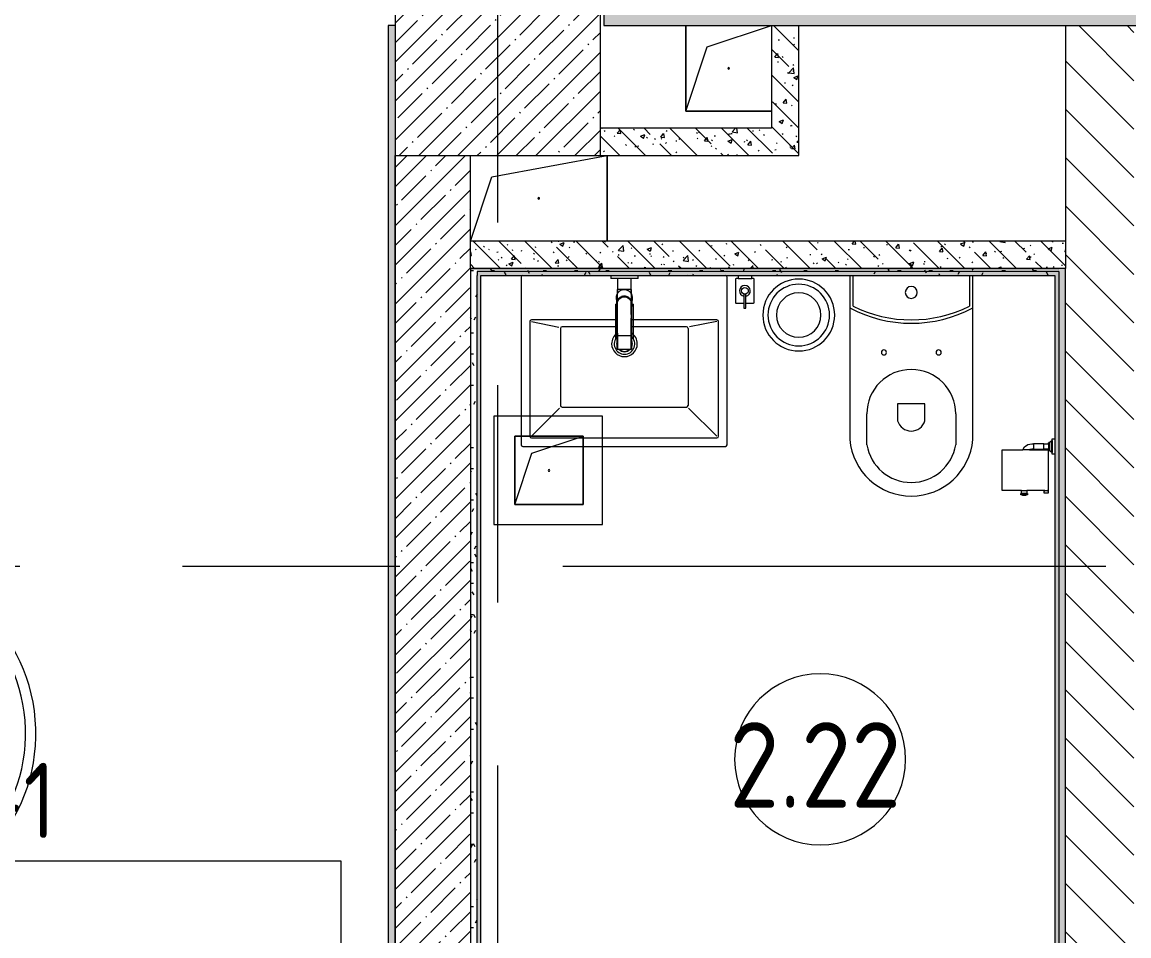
# Model space of a CAD drawing. Header units: millimetres. Extents: x -2911 to 185427, y -8553 to 29000.
# Drawn here: x 12620 to 15855, y 12320 to 14990 of the extents above; entities that cross this region are included whole.
import ezdxf

# ---------------------------------------------------------------- set-up
doc = ezdxf.new("R2010")
doc.units = ezdxf.units.MM
doc.linetypes.add('Осевая', pattern=[3175, 635, -476.25, 1587.5, -476.25])
for name, color, linetype, lineweight in [('0-1', 7, 'Continuous', 9), ('A-AREA-IDEN', 7, 'Continuous', 9), ('A-DETL-GENF', 7, 'Continuous', 9), ('A-GENM', 7, 'Continuous', 9), ('A-WALL', 7, 'Continuous', 9), ('E-ELEC-FIXT-IDEN', 7, 'Continuous', 9), ('I-WALL', 7, 'Continuous', 9), ('P-SANR-FIXT', 7, 'Continuous', 9), ('P-SANR-FIXT-1', 7, 'Continuous', 13), ('S-COLS', 7, 'Continuous', 9), ('Оси-2', 7, 'Осевая', 9)]:
    doc.layers.add(name, color=color, linetype=linetype, lineweight=lineweight)
for name, color, linetype, lineweight, true_color in [('A-WALL-1', 7, 'Continuous', 9, 0x3c3c3c), ('A-WALL-FNSH-1', 7, 'Continuous', 9, 0x3c3c3c), ('I-FURN-1', 7, 'Continuous', 9, 0xf0f0f0)]:
    doc.layers.add(name, color=color, linetype=linetype, lineweight=lineweight, true_color=true_color)
doc.styles.add('GOST Common', font='GOST_Common.ttf', dxfattribs={"width": 0.9, "height": 220})
doc.styles.add('GOST Common_1', font='GOST_Common.ttf', dxfattribs={"width": 0.9, "height": 250})
pattern_1 = [(45, (0, 0), (-57.02463, 57.02463), []), (45, (57.025, 0), (-57.02463, 57.02463), [100.806, -20.161, 3.353, -16.808])]
pattern_2 = [(135, (0, 0), (-75.43415, -75.43415), [106.68, -17.78, 3.556, -17.78]), (135, (0, 75.39), (-75.43415, -75.43415), []), (50, (0, 0), (127.5292, -11.1576), [13.335, -146.685]), (355, (0, 0), (-24.6697, 133.74), [10.668, -117.348]), (100.451, (10.63, -0.93), (102.8597, 122.5818), [11.333, -124.663]), (46.184, (0, 35.56), (189.7552, -29.4304), [20.002, -220.027]), (96.636, (15.81, 33.1), (166.1822, 173.1996), [17, -186.995]), (351.184, (0, 35.56), (166.184, 173.1976), [16.002, -176.022]), (21, (17.78, 26.67), (106.13027, -71.58603), [13.335, -146.685]), (326, (17.78, 26.67), (43.2619, 128.93175), [10.668, -117.348]), (71.451, (26.62, 20.7), (149.392, 57.34505), [11.333, -124.663]), (37.5, (0, 0), (2.16223, 59.18836), [3.353, -112.573, 3.353, -115.773, -117.792]), (37.5, (0, 0), (2.16223, 59.18836), [-235.052, 3.353, -114.44]), (7.5, (0, 0), (46.77386, 70.12615), [3.353, -64.567, 3.353, -109.906, -44.894]), (7.5, (0, 0), (46.77386, 70.12615), [-181.178, 3.353, -41.542]), (327.5, (-39.65, 0), (94.91367, -4.01009), [3.353, -41.097, 3.353, -135.331, -184.023]), (327.5, (-39.65, 0), (94.91367, -4.01009), [-183.134, 3.353, -180.67]), (317.5, (-57.43, 0), (103.69057, 17.79882), [3.353, -54.432, 3.353, -88.748, -130.683]), (317.5, (-57.43, 0), (103.69057, 17.79882), [-149.885, 3.353, -127.33])]
pattern_3 = [(0, (0, 0), (121.92, 30.48), [10.058, -81.382, 10.058, -81.382, -487.68]), (0, (0, 0), (121.92, 30.48), [-182.88, 10.058, -172.822, 10.058, -81.382, -213.36]), (0, (0, 0), (121.92, 30.48), [-457.2, 10.058, -50.902, 10.058, -142.342]), (120, (45.72, 15.24), (-87.356454, 90.345817), [10.058, -81.382, 10.058, -81.382, -487.68]), (120, (45.72, 15.24), (-87.356454, 90.345817), [-182.88, 10.058, -172.822, 10.058, -81.382, -213.36]), (120, (45.72, 15.24), (-87.356454, 90.345817), [-457.2, 10.058, -50.902, 10.058, -142.342]), (240, (60.96, 76.2), (-34.563546, -120.825817), [10.058, -81.382, 10.058, -81.382, -487.68]), (240, (60.96, 76.2), (-34.563546, -120.825817), [-182.88, 10.058, -172.822, 10.058, -81.382, -213.36]), (240, (60.96, 76.2), (-34.563546, -120.825817), [-457.2, 10.058, -50.902, 10.058, -142.342])]

# ---------------------------------------------------------------- blocks, each defined once
blk = doc.blocks.new('BSC_Колонна _Прямоугольная - 600х600-V3-План размещения напольных электротехнических лючков и розеток 2 этажа в осях 1-12')
at = {"layer": 'S-COLS'}
h = blk.add_hatch(dxfattribs=at)
h.set_pattern_fill('FP_5', color=256, style=0, pattern_type=2)
h.set_pattern_definition([(45, (-14010, -14900), (-57.02463, 57.02463), []), (45, (-13952.975, -14900), (-57.02463, 57.02463), [100.806, -20.161, 3.353, -16.808])])
h.paths.add_polyline_path([(-300, -300), (300, -300), (300, 300), (-300, 300), (-300, -63.5)])
for p, q in [((-300, 300), (-300, -300)), ((300, 300), (-299.7, 300)), ((300, -300), (300, 300)), ((-300, -300), (300, -300))]:
    blk.add_line(p, q, dxfattribs=at)
blk = doc.blocks.new('GM_Отверстие прямоугольное _в плите_ - Отверстие-21611859-План размещения напольных электротехнических лючков и розеток 2 этажа в осях 1-12')
at = {"layer": 'A-GENM'}
for p, q in [((-100, -100), (-100, 100)), ((-100, 100), (100, 100)), ((100, 100), (-100, 100)), ((-100, 100), (-100, -100)), ((-50, 50), (100, 100)), ((100, 100), (100, -100)), ((100, -100), (100, 100)), ((-100, -100), (-50, 50)), ((100, -100), (-100, -100)), ((-100, -100), (100, -100))]:
    blk.add_line(p, q, dxfattribs=at)
for start, end in [(360, 180), (180, 360)]:
    blk.add_arc((0, 0), 2.5, start, end, dxfattribs=at)
blk = doc.blocks.new('GM_Отверстие прямоугольное _в плите_ - Отверстие-V60-План размещения напольных электротехнических лючков и розеток 2 этажа в осях 1-12')
at = {"layer": 'A-GENM'}
for p, q in [((-137.5, 62.5), (200, 125)), ((200, 125), (200, -125)), ((200, -125), (200, 125)), ((-200, -125), (-137.5, 62.5))]:
    blk.add_line(p, q, dxfattribs=at)
for start, end in [(360, 180), (180, 360)]:
    blk.add_arc((0, 0), 2.5, start, end, dxfattribs=at)
blk = doc.blocks.new('GM_Отверстие прямоугольное _в плите_ - Отверстие-21605184-План размещения напольных электротехнических лючков и розеток 2 этажа в осях 1-12')
at = {"layer": 'A-GENM'}
for p, q in [((-125, -125), (-125, 125)), ((-125, 125), (-125, -125)), ((-62.5, 62.5), (125, 125)), ((-125, -125), (-62.5, 62.5)), ((125, -125), (-125, -125)), ((-125, -125), (125, -125))]:
    blk.add_line(p, q, dxfattribs=at)
for start, end in [(360, 180), (180, 360)]:
    blk.add_arc((0, 0), 2.5, start, end, dxfattribs=at)
blk = doc.blocks.new('Plumbing_Drainage_hansgrohe_56248XXX-RainDrain-Point-Complete-set-po - 800 Stainless Steel Optic-30807005-План размещения напольных электротехнических лючков и розеток 2 этажа в осях 1-12')
at = {"layer": 'A-DETL-GENF'}
for p, q in [((158.5, 158.5), (-158.5, 158.5)), ((-158.5, 158.5), (-158.5, -158.5)), ((158.5, -158.5), (158.5, 158.5)), ((-158.5, -158.5), (158.5, -158.5))]:
    blk.add_line(p, q, dxfattribs=at)
blk = doc.blocks.new('WC Seat_2 with Cistern-Wall Based - 640 x 360mm-30721024-План размещения напольных электротехнических лючков и розеток 2 этажа в осях 1-12')
at = {"layer": 'P-SANR-FIXT'}
for p, q in [((-55, 485.5), (-55, 100.5)), ((-5, 410.5), (-5, 500.5)), ((255, 500.5), (255, 410.5)), ((305, 100.5), (305, 485.5)), ((85, 430.5), (85, 380.5)), ((165, 380.5), (165, 430.5)), ((85, 380.5), (165, 380.5)), ((-55, 100.5), (-55, 5.5)), ((305, 5.5), (305, 100.5)), ((-45, 5.5), (-45, 95.6)), ((295, 95.6), (295, 5.5))]:
    blk.add_line(p, q, dxfattribs=at)
for centre, radius, start, end in [((125, 469.8), 180.7, 4.9791, 175.0209), ((125, 478.7), 131.8, 9.5273, 170.4727), ((125, 418.8), 41.7, 16.2602, 163.7398), ((125, 410.5), 130, 180, 360), ((45, 230.5), 7.5, 0, 180), ((45, 230.5), 7.5, 180, 360), ((205, 230.5), 7.5, 0, 180), ((205, 230.5), 7.5, 180, 360), ((125, -237), 382.5, 61.9275, 118.0725), ((125, -247), 382.5, 63.6122, 116.3878), ((125, 55.5), 17.5, 0, 180), ((125, 55.5), 17.5, 180, 360)]:
    blk.add_arc(centre, radius, start, end, dxfattribs=at)
blk = doc.blocks.new('Sanitary_Toilet-Accessories_Gessi_Wall-mounted-paper-roll-holder-65449 - Chrome-30913797-План размещения напольных электротехнических лючков и розеток 2 этажа в осях 1-12')
at = {"layer": 'A-DETL-GENF'}
for p, q in [((15550.1, 13748.9), (15559.7, 13755.3)), ((15559.7, 13755.3), (15571, 13757.5)), ((15571, 13757.5), (15576.5, 13757.5)), ((15576.5, 13757.5), (15576.5, 13759)), ((15576.5, 13759), (15606.5, 13759)), ((15576.5, 13757.5), (15576.5, 13742.5)), ((15606.5, 13759), (15606.5, 13757.5)), ((15606.5, 13742.5), (15606.5, 13757.5)), ((15606.5, 13757.5), (15620, 13757.5)), ((15620, 13757.5), (15620, 13761)), ((15620, 13761), (15622.5, 13761)), ((15620, 13759), (15620, 13740.5)), ((15622.5, 13763), (15624.5, 13763.3)), ((15622.5, 13761), (15622.5, 13763)), ((15622.5, 13761), (15622.5, 13739)), ((15624.5, 13763.3), (15626.4, 13764.3)), ((15626.4, 13764.3), (15627.8, 13765.8)), ((15627.8, 13765.8), (15628.5, 13767.5)), ((15628.5, 13732.5), (15628.5, 13767.5)), ((15628.5, 13767.5), (15631, 13767.5)), ((15631, 13767.5), (15631, 13772.5)), ((15631, 13772.5), (15639, 13772.5)), ((15631, 13767.5), (15631, 13732.5)), ((15484.3, 13738.9), (15484.4, 13740.5)), ((15484.3, 13622.8), (15484.3, 13738.9)), ((15484.4, 13740.5), (15544.6, 13740.5)), ((15544.6, 13740.5), (15550.1, 13748.9)), ((15564.1, 13740.5), (15544.6, 13740.5)), ((15565.5, 13741.4), (15564.1, 13740.5)), ((15564.1, 13740.5), (15609.2, 13740.5)), ((15571, 13742.5), (15565.5, 13741.4)), ((15576.5, 13742.5), (15571, 13742.5)), ((15576.5, 13741), (15576.5, 13742.5)), ((15606.5, 13741), (15576.5, 13741)), ((15609.2, 13742.5), (15606.5, 13742.5)), ((15606.5, 13742.5), (15606.5, 13741)), ((15617.2, 13742.5), (15609.2, 13742.5)), ((15609.2, 13740.5), (15609.2, 13742.5)), ((15609.2, 13740.5), (15617.2, 13740.5)), ((15620, 13742.5), (15617.2, 13742.5)), ((15617.2, 13742.5), (15617.2, 13740.5)), ((15617.2, 13740.5), (15619.2, 13740.5)), ((15619.2, 13740.5), (15619.2, 13621.5)), ((15620, 13739), (15620, 13742.5)), ((15622.5, 13739), (15620, 13739)), ((15622.5, 13737), (15622.5, 13739)), ((15624.5, 13736.7), (15622.5, 13737)), ((15626.4, 13735.7), (15624.5, 13736.7)), ((15627.8, 13734.2), (15626.4, 13735.7)), ((15628.5, 13732.5), (15627.8, 13734.2)), ((15631, 13732.5), (15628.5, 13732.5)), ((15631, 13727.5), (15631, 13732.5)), ((15639, 13727.5), (15631, 13727.5)), ((15484.4, 13621.5), (15484.3, 13622.8)), ((15541.5, 13621.5), (15484.4, 13621.5)), ((15541.5, 13621.5), (15556.5, 13621.5)), ((15541.5, 13612.5), (15541.5, 13621.5)), ((15609.2, 13621.5), (15556.5, 13621.5)), ((15556.5, 13621.5), (15556.5, 13612.5)), ((15607.2, 13614), (15607.2, 13620.5)), ((15607.2, 13620.5), (15609.2, 13620.5)), ((15609.2, 13621.5), (15617.2, 13621.5)), ((15609.2, 13620.5), (15609.2, 13621.5)), ((15617.2, 13620.5), (15609.2, 13620.5)), ((15619.2, 13621.5), (15617.2, 13621.5)), ((15617.2, 13621.5), (15617.2, 13620.5)), ((15617.2, 13620.5), (15619.2, 13620.5)), ((15619.2, 13620.5), (15619.2, 13614)), ((15539.5, 13609), (15539.5, 13612.5)), ((15539.5, 13612.5), (15541.5, 13612.5)), ((15541.5, 13609), (15539.5, 13609)), ((15556.5, 13612.5), (15541.5, 13612.5)), ((15556.5, 13609), (15541.5, 13609)), ((15545, 13607.1), (15541.5, 13609)), ((15549, 13606.5), (15545, 13607.1)), ((15553, 13607.1), (15549, 13606.5)), ((15556.5, 13609), (15553, 13607.1)), ((15556.5, 13612.5), (15558.5, 13612.5)), ((15558.5, 13609), (15556.5, 13609)), ((15558.5, 13612.5), (15558.5, 13609)), ((15619.2, 13614), (15607.2, 13614))]:
    blk.add_line(p, q, dxfattribs=at)
blk = doc.blocks.new('мусорная корзина - Round_ Metal-V154-План размещения напольных электротехнических лючков и розеток 2 этажа в осях 1-12')
at = {"layer": 'P-SANR-FIXT'}
for radius, start, end in [(105, 0, 180), (90, 360, 180), (65, 0, 180), (105, 180, 360), (90, 180, 360), (65, 180, 360)]:
    blk.add_arc((0, 0), radius, start, end, dxfattribs=at)
blk = doc.blocks.new('сифон - Для раковины-V155-План размещения напольных электротехнических лючков и розеток 2 этажа в осях 1-12')
at = {"layer": 'P-SANR-FIXT'}
for p, q in [((200, 40), (191.1, 40)), ((191.1, -40), (191.1, 40)), ((200, 40), (200, -40)), ((116.7, 26), (15, 26)), ((116.7, 26), (116.7, 20.9)), ((15, -26), (116.7, -26)), ((116.7, -19.7), (116.7, -26)), ((191.1, -40), (200, -40))]:
    blk.add_line(p, q, dxfattribs=at)
for start, end in [(45, 180), (180, 319.7584)]:
    blk.add_arc((0, 0), 30, start, end, dxfattribs=at)
at = {"layer": 'P-SANR-FIXT-1'}
for p, q in [((127.1, 20), (123.1, 20)), ((191.1, 20), (147.8, 20)), ((21.9, -20), (49, -20)), ((49, -20), (56, -20)), ((56, -20), (75, -20)), ((85.7, -20), (118.5, -20)), ((119.7, -20), (122.9, -20)), ((145.8, -20), (191.1, -20))]:
    blk.add_line(p, q, dxfattribs=at)
for radius, start, end in [(22.5, 133.7338, 180), (22.5, 180, 225.6765), (21.5, 136.1578, 180), (21.5, 180, 223.3802), (22.5, 67.2152, 113.0759), (21.5, 72, 108), (22.5, 241.9585, 297.7301), (21.5, 245.8675, 293.8296)]:
    blk.add_arc((0, 0), radius, start, end, dxfattribs=at)
blk = doc.blocks.new('раковина - 400 x 500mm-30615599-План размещения напольных электротехнических лючков и розеток 2 этажа в осях 1-12')
at = {"layer": 'P-SANR-FIXT'}
for p, q in [((-249.5, -5), (-249.5, -495)), ((352.5, -495), (352.5, -5)), ((-224.5, -135), (-224.5, -470)), ((32, -130), (-219.5, -130)), ((-219.5, -135), (-139.5, -151)), ((-134.5, -155), (-134.5, -380)), ((-126, -150), (-129.5, -150)), ((32.1, -150), (-126, -150)), ((322.5, -130), (72, -130)), ((233.5, -150), (72, -150)), ((238.5, -155), (238.5, -380)), ((322.5, -135), (242.8, -150.5)), ((327.5, -470), (327.5, -135)), ((-219.5, -470), (-137.6, -388.1)), ((-129.5, -385), (233.5, -385)), ((322.5, -470), (240.2, -387.7)), ((-219.5, -475), (322.5, -475)), ((-244.5, -500), (347.5, -500))]:
    blk.add_line(p, q, dxfattribs=at)
for centre, radius, start, end in [((-244.5, -5), 5, 90, 180), ((347.5, -5), 5, 0, 90), ((-219.5, -135), 5, 90, 180), ((-129.5, -155), 5, 90, 180), ((233.5, -155), 5, 0, 90), ((322.5, -135), 5, 0, 90), ((52.6, -199.9), 37.5, 124.8212, 180), ((52.6, -199.9), 23, 161.666, 180), ((52.6, -199.9), 37.5, 360, 57.1419), ((52.6, -199.9), 23, 360, 25.1143), ((52.6, -199.9), 37.5, 180, 360), ((52.6, -199.9), 23, 180, 198.7055), ((52.6, -199.9), 23, 225, 315), ((52.6, -199.9), 23, 334.4117, 360), ((-129.5, -380), 5, 180, 270), ((233.5, -380), 5, 270, 360), ((-219.5, -470), 5, 180, 270), ((322.5, -470), 5, 270, 0), ((-244.5, -495), 5, 180, 270), ((347.5, -495), 5, 270, 0)]:
    blk.add_arc(centre, radius, start, end, dxfattribs=at)
blk = doc.blocks.new('смеситель для раковины - Default-V157-План размещения напольных электротехнических лючков и розеток 2 этажа в осях 1-12')
at = {"layer": '0-1'}
for p, q in [((19.7, 151.6), (-19.8, 151.6)), ((-20.3, 110), (-20.4, 97.4)), ((19.8, 111.8), (-19.8, 111.8)), ((20.4, 97.4), (20.3, 110)), ((-22.8, 3), (-21.8, 15.6)), ((-20.7, 17.2), (-20.7, 16.7)), ((20.8, 16.7), (20.8, 17.2))]:
    blk.add_line(p, q, dxfattribs=at)
at = {"layer": '0-1', "flags": 128}
for points in [[(-19.8, 151.6), (-20, 151.6), (-20.2, 151.6), (-20.3, 151.5), (-20.4, 151.5), (-20.5, 151.4), (-20.6, 151.3), (-20.6, 151.2), (-20.7, 151.1), (-20.7, 151.1), (-20.7, 151), (-20.7, 151), (-20.8, 150.9), (-20.8, 150.6), (-20.8, 149.7), (-20.8, 148.7), (-20.8, 147.7), (-20.9, 146.7), (-20.9, 145.3), (-21.1, 93.2)], [(19.7, 151.6), (20, 151.6), (20.2, 151.6), (20.4, 151.5), (20.5, 151.4), (20.6, 151.3), (20.6, 151.3), (20.7, 151.2), (20.7, 151.1), (20.7, 151.1), (20.7, 151), (20.8, 151), (20.8, 150.9), (20.8, 150.6)], [(-19.8, 111.8), (-19.9, 111.8), (-20, 111.8), (-20.1, 111.8), (-20.1, 111.7), (-20.2, 111.7), (-20.3, 111.6), (-20.3, 111.5), (-20.3, 111.5), (-20.3, 111.4), (-20.3, 111.4), (-20.3, 111.4), (-20.3, 111.3), (-20.3, 111.2), (-20.3, 111), (-20.3, 110.8), (-20.3, 110.6), (-20.3, 110.3), (-20.3, 110)], [(12.1, -0.1), (14.4, 1.7), (18.1, 6.1), (20.4, 11.5), (21.2, 17.2), (21.2, 36.2), (21.1, 56), (21, 111.4)], [(19.8, 111.8), (19.9, 111.8), (20, 111.8), (20.1, 111.8), (20.2, 111.7), (20.2, 111.6), (20.3, 111.6), (20.3, 111.5), (20.3, 111.5), (20.3, 111.4), (20.3, 111.4), (20.3, 111.3), (20.3, 111.1), (20.3, 110.9), (20.3, 110.7), (20.3, 110.4), (20.3, 110)], [(-21.8, 15.6), (-21.7, 19.7), (-21.6, 24.4), (-21.5, 30.8), (-21.4, 37.1), (-21.3, 49.4), (-21.2, 68.8), (-21.1, 88)], [(-18.9, 7.6), (-20, 10.3), (-20.8, 13.1), (-21.1, 18.6), (-21.1, 48.6), (-21.1, 93.2)], [(21.8, 15.6), (22.1, 11.2), (22.8, 3)]]:
    blk.add_lwpolyline(points, dxfattribs=at)
at = {"layer": 'P-SANR-FIXT'}
for p, q in [((21, 151.6), (-21, 151.6)), ((-21, 151.6), (-21, -23)), ((-19.7, 144), (-19.8, 111.7)), ((19.8, 111.7), (19.7, 144)), ((21, -23), (21, 151.6)), ((-21, 19.9), (-20.8, 19.8)), ((-20.4, 22), (-20.8, 19.8)), ((19.4, 12.9), (20.4, 11.1)), ((20.8, 19.8), (20.4, 22)), ((21, 19.9), (20.8, 19.8)), ((20.9, 18.5), (20.8, 19.8)), ((20.9, 18.4), (21.1, 18.4)), ((22.5, 5), (22.9, 0.9)), ((22.9, 0.9), (22.7, 3.2)), ((-21, -23), (21, -23)), ((-0.6, -2.8), (0.6, -2.8))]:
    blk.add_line(p, q, dxfattribs=at)
at = {"layer": 'P-SANR-FIXT', "flags": 128}
for points in [[(-21.1, 16.9), (-21.1, 42.2), (-21, 67.6), (-20.8, 118.3), (-20.7, 143.7), (-20.7, 149.4), (-20.8, 150.2), (-20.9, 145.3), (-20.9, 138.9), (-21.1, 88.1)], [(-20.1, 88.1), (-20.1, 99.6), (-20, 111), (-20, 122.4), (-19.9, 133.8), (-19.9, 145.2)], [(19.9, 145.2), (19.9, 138.9), (19.9, 132.6), (20, 126.2), (20, 119.9), (20, 113.5), (20, 107.2), (20.1, 100.8), (20.1, 94.5), (20.1, 88.1)], [(21.1, 88.1), (20.9, 138.9), (20.9, 145.3), (20.8, 150.2), (20.7, 149.4), (20.7, 143.7), (20.8, 118.3), (21, 67.6), (21.1, 42.2), (21.1, 16.9)], [(-21.1, 18.6), (-21.1, 18.6), (-21.1, 18.6), (-21, 18.6), (-21, 18.6), (-21, 18.5), (-20.9, 18.5), (-20.9, 18.5)], [(-21.1, 18.4), (-21.1, 18), (-21.1, 17.6), (-21.1, 17.2), (-21.1, 16.8), (-21.1, 16.4)], [(-20.8, 19.8), (-20.9, 19.2), (-20.9, 18.5)], [(-15.9, 4.1), (-13.1, 1.6), (-9.8, -0.4), (-6.1, -1.8), (-2.1, -2.5), (2.1, -2.5), (6.1, -1.8), (9.8, -0.4), (11.1, 0.4)], [(11.5, 0.5), (13.1, 1.6), (15.9, 4.1)], [(21.1, 16.4), (21.1, 16.8), (21.1, 17.2), (21.1, 17.6), (21.1, 18), (21.1, 18.4)], [(22.7, 3.3), (22.5, 5.6), (22.3, 7.9), (22.1, 10.8), (21.8, 15.2)], [(0.6, -3.9), (0.3, -3.9), (0.1, -3.9), (-0.1, -3.9), (-0.3, -3.9), (-0.6, -3.9)]]:
    blk.add_lwpolyline(points, dxfattribs=at)
at = {"layer": 'P-SANR-FIXT'}
for centre, major_axis, ratio, start_param, end_param in [((-19.8, 109.7), (-0.5, 0.002), 0.095846, 0.017294, 1.571164), ((19.8, 109.7), (0.5, 0.002), 0.095848, 4.711795, 6.265892), ((0, 17.2), (20.8, 0), 0.98634, 3.038054, 3.141593), ((0, 17.2), (20.8, 0), 0.98634, 3.141593, 3.441377), ((0, 16.7), (20.8, 0), 0.98634, 3.141593, 3.372062), ((0, 16.7), (20.7, 0), 0.98634, 3.571127, 3.769911), ((0, 17.2), (20.8, 0), 0.98634, 3.613983, 5.358408), ((0, 16.7), (20.7, 0), 0.98634, 3.994763, 4.083653), ((0, 16.7), (20.8, 0), 0.98634, 5.376246, 5.846752), ((0, 17.2), (20.8, 0), 0.98634, 5.499139, 5.804813), ((0, 17.2), (-20.8, 0), 0.98634, 2.841808, 3.141593), ((0, 16.7), (20.8, 0), 0.98634, 6.052716, 6.283185), ((0, 17.2), (20.8, 0), 0.98634, 0, 0.103539), ((0, 16.7), (20.7, 0), 0.98634, 4.276566, 4.807479), ((0, 16.7), (20.8, 0), 0.98634, 4.9338, 5.10736)]:
    blk.add_ellipse(centre, major_axis=major_axis, ratio=ratio, start_param=start_param, end_param=end_param, dxfattribs=at)
for points, knots in [([(-19.9, 145.2), (-19.9, 146), (-19.9, 147.4), (-19.8, 149.3), (-19.8, 150.7), (-19.8, 151.5), (-19.8, 151.6), (-19.8, 151.6)], [0, 0, 0, 0, 0.1, 0.2, 0.3, 0.4, 0.4725859, 0.4725859, 0.4725859, 0.4725859]), ([(-19.8, 151.6), (-19.7, 151.6), (-19.7, 151.6), (-19.7, 151.2), (-19.7, 150), (-19.7, 148.3), (-19.7, 146.2), (-19.7, 144.8), (-19.7, 144)], [0.4728347, 0.4728347, 0.4728347, 0.4728347, 0.5, 0.6, 0.7, 0.8, 0.9, 1, 1, 1, 1]), ([(19.7, 144), (19.7, 144.8), (19.7, 146.2), (19.7, 148.3), (19.7, 150), (19.7, 151.2), (19.7, 151.6), (19.7, 151.6), (19.7, 151.6)], [0, 0, 0, 0, 0.1, 0.2, 0.3, 0.4, 0.5, 0.5274121, 0.5274121, 0.5274121, 0.5274121]), ([(19.7, 151.6), (19.8, 151.6), (19.8, 151.5), (19.8, 150.7), (19.8, 149.3), (19.9, 147.4), (19.9, 146), (19.9, 145.2)], [0.5275209, 0.5275209, 0.5275209, 0.5275209, 0.6, 0.7, 0.8, 0.9, 1, 1, 1, 1]), ([(-20.4, 97.4), (-20.4, 91.1), (-20.5, 81.8), (-20.6, 69.7), (-20.6, 60), (-20.7, 52.6), (-20.8, 47.4), (-20.8, 45.2), (-20.8, 43.5), (-20.9, 41.8), (-20.9, 39.8), (-20.9, 37.7), (-20.9, 36.2), (-20.9, 35.4), (-21, 34.1), (-21, 32.6), (-21, 31), (-21, 29.7), (-21, 28.6), (-21, 27.7), (-21, 26.8), (-21.1, 25.6), (-21.1, 22.9), (-21.1, 20.4), (-21.1, 18.4)], [0, 0, 0, 0, 0.222222, 0.333333, 0.444444, 0.583333, 0.618056, 0.652778, 0.670139, 0.6875, 0.722222, 0.756944, 0.774306, 0.782986, 0.791667, 0.826389, 0.84375, 0.861111, 0.878472, 0.887153, 0.895833, 0.913194, 0.930556, 1, 1, 1, 1]), ([(-20.5, 43.6), (-20.5, 44.1), (-20.5, 44.9), (-20.5, 45.9), (-20.4, 46.5), (-20.4, 47), (-20.4, 47.6), (-20.3, 48.2), (-20.3, 49.3), (-20.3, 50.8), (-20.3, 52.7), (-20.3, 54.8), (-20.2, 57.1), (-20.2, 60.5), (-20.1, 67), (-20, 78.4), (-19.9, 90.5), (-19.9, 97.4)], [0.3665203, 0.3665203, 0.3665203, 0.3665203, 0.3928571, 0.4107143, 0.4196429, 0.4285714, 0.4375, 0.4464286, 0.4642857, 0.5, 0.5357143, 0.5714286, 0.6071429, 0.6428571, 0.7142857, 0.8571429, 1, 1, 1, 1]), ([(-19.8, 111.8), (-19.8, 111.8), (-19.8, 111.7), (-19.8, 110.9), (-19.8, 110.1), (-19.8, 109.7)], [0.4695548, 0.4695548, 0.4695548, 0.4695548, 0.6, 0.8, 1, 1, 1, 1]), ([(19.8, 109.7), (19.8, 110.1), (19.8, 110.9), (19.8, 111.7), (19.8, 111.8), (19.8, 111.8)], [0, 0, 0, 0, 0.2, 0.4, 0.5304748, 0.5304748, 0.5304748, 0.5304748]), ([(19.9, 97.4), (19.9, 90.5), (20, 78.4), (20.1, 66.9), (20.2, 60.3), (20.3, 57), (20.3, 54.6), (20.3, 52.6), (20.3, 50.7), (20.3, 49.2), (20.4, 48.1), (20.4, 47.4), (20.4, 46.9), (20.4, 46.4), (20.4, 45.8), (20.4, 44.6), (20.4, 43), (20.4, 41.3), (20.5, 40), (20.5, 39.2), (20.6, 38.5), (20.7, 37.9), (20.7, 37.5)], [0, 0, 0, 0, 0.1428571, 0.2857143, 0.3571429, 0.3928571, 0.4285714, 0.4642857, 0.5, 0.5357143, 0.5535714, 0.5625, 0.5714286, 0.5803571, 0.5892857, 0.6071429, 0.6428571, 0.6785714, 0.6964286, 0.7053571, 0.7142857, 0.7301718, 0.7301718, 0.7301718, 0.7301718]), ([(21.1, 18.4), (21.1, 19.2), (21.1, 20.8), (21.1, 23.1), (21.1, 25), (21.1, 26.5), (21, 27.6), (21, 28.6), (21, 30), (21, 31.7), (21, 33.4), (21, 34.6), (20.9, 35.2), (20.9, 35.7), (20.9, 36.3), (20.9, 36.9), (20.9, 38.1), (20.9, 39.8), (20.9, 41.4), (20.8, 42.8), (20.8, 44.1), (20.8, 45.8), (20.8, 48.6), (20.7, 53.5), (20.6, 60.7), (20.6, 68.9), (20.5, 76.5), (20.5, 85.7), (20.4, 92.7), (20.4, 97.4)], [0, 0, 0, 0, 0.027778, 0.055556, 0.083333, 0.097222, 0.111111, 0.125, 0.138889, 0.166667, 0.194444, 0.208333, 0.215278, 0.222222, 0.229167, 0.236111, 0.25, 0.277778, 0.305556, 0.319444, 0.333333, 0.361111, 0.388889, 0.444444, 0.555556, 0.666667, 0.75, 0.833333, 1, 1, 1, 1]), ([(-21.1, 88.1), (-21.1, 85.7), (-21.1, 82.2), (-21.1, 77.5), (-21.2, 73.9), (-21.2, 70.4), (-21.2, 66.8), (-21.2, 63.9), (-21.2, 61.5), (-21.2, 59.8), (-21.2, 58), (-21.2, 55.7), (-21.3, 52.8), (-21.3, 49.3), (-21.3, 46), (-21.3, 42.6), (-21.4, 39.4), (-21.4, 36.2), (-21.5, 32.2), (-21.5, 27.5), (-21.7, 20.9), (-21.8, 17.2), (-21.8, 15.2)], [0, 0, 0, 0, 0.083333, 0.125, 0.166667, 0.208333, 0.25, 0.291667, 0.3125, 0.333333, 0.354167, 0.375, 0.416667, 0.458333, 0.5, 0.541667, 0.583333, 0.625, 0.666667, 0.75, 0.833333, 1, 1, 1, 1]), ([(20.1, 88.1), (20.1, 88.2), (20.2, 88.3), (20.4, 88.2), (20.5, 88), (20.6, 87.8), (20.7, 87.5), (20.7, 87.3), (20.8, 87.1), (20.9, 87), (20.9, 86.8), (20.9, 86.7)], [0, 0, 0, 0, 0.1, 0.19375, 0.25, 0.3, 0.35, 0.4, 0.45, 0.525, 0.575, 0.575, 0.575, 0.575]), ([(21.8, 15.2), (21.8, 16.4), (21.7, 19.4), (21.6, 24.2), (21.5, 28.2), (21.5, 30.6), (21.5, 32.4), (21.4, 34.1), (21.4, 35.8), (21.4, 37.3), (21.4, 38.7), (21.4, 39.8), (21.4, 41), (21.3, 42.6), (21.3, 44.7), (21.3, 47.5), (21.3, 50.9), (21.2, 55.1), (21.2, 60), (21.2, 65.1), (21.2, 69.9), (21.2, 74.5), (21.1, 80.6), (21.1, 85.1), (21.1, 88.1)], [0, 0, 0, 0, 0.142857, 0.285714, 0.357143, 0.392857, 0.428571, 0.464286, 0.5, 0.535714, 0.553571, 0.571429, 0.589286, 0.607143, 0.642857, 0.678571, 0.714286, 0.75, 0.785714, 0.821429, 0.857143, 0.892857, 0.928571, 1, 1, 1, 1]), ([(-21, 19.9), (-21, 20.5), (-20.9, 21.9), (-20.9, 23.9), (-20.9, 25.6), (-20.9, 26.9), (-20.9, 27.6), (-20.9, 28.1), (-20.9, 28.7), (-20.9, 29.4), (-21, 30.9), (-21, 33.1), (-21, 35.5), (-20.9, 37.4), (-20.9, 38.5), (-20.8, 39.3), (-20.7, 40.1), (-20.7, 40.7), (-20.6, 41.2), (-20.6, 41.3)], [0, 0, 0, 0, 0.0357143, 0.0714286, 0.1071429, 0.125, 0.1339286, 0.1428571, 0.1517857, 0.1607143, 0.1785714, 0.2142857, 0.25, 0.2678571, 0.2857143, 0.2946429, 0.3035714, 0.3214286, 0.3257253, 0.3257253, 0.3257253, 0.3257253]), ([(20.9, 33.9), (20.9, 33.6), (20.9, 32.5), (20.9, 30.9), (20.9, 29.2), (20.9, 28.3), (20.9, 27.5), (20.9, 26.8), (20.9, 25.6), (20.9, 23.9), (21, 21.9), (21, 20.5), (21, 19.9)], [0.7766981, 0.7766981, 0.7766981, 0.7766981, 0.7857143, 0.8214286, 0.8392857, 0.8571429, 0.8660714, 0.875, 0.8928571, 0.9285714, 0.9642857, 1, 1, 1, 1]), ([(-21.8, 15.2), (-21.9, 13.9), (-22, 12.1), (-22.1, 10.1), (-22.2, 8.7), (-22.3, 7.5), (-22.4, 6.6), (-22.5, 5.7), (-22.6, 4.8), (-22.7, 3.8), (-22.8, 2.5), (-22.9, 1.5), (-22.9, 0.9)], [0, 0, 0, 0, 0.166667, 0.25, 0.333333, 0.416667, 0.5, 0.583333, 0.666667, 0.75, 0.833333, 1, 1, 1, 1]), ([(22.9, 0.3), (22.9, -2.5), (22.3, -6.4), (20, -11.4), (17.7, -14.7), (14.9, -17.6), (11.6, -20), (7.9, -21.7), (4.5, -22.6), (1.5, -23), (-1.9, -23), (-6, -22.4), (-10, -20.8), (-12.8, -19.1), (-14.8, -17.5), (-16.7, -15.8), (-18.8, -13.3), (-21.9, -8.1), (-22.9, -3.2), (-22.9, 0.3)], [0, 0, 0, 0, 0.111111, 0.166667, 0.222222, 0.277778, 0.333333, 0.388889, 0.444444, 0.479167, 0.513889, 0.583333, 0.652778, 0.6875, 0.722222, 0.756944, 0.791667, 0.861111, 1, 1, 1, 1]), ([(-21, 19.9), (-21, 19.7), (-21, 19.5), (-21.1, 19.2), (-21.1, 18.9), (-21.1, 18.7), (-21.1, 18.6)], [0, 0, 0, 0, 0.333333, 0.5, 0.666667, 1, 1, 1, 1]), ([(-0.6, -3.9), (-1.6, -3.9), (-3.8, -3.7), (-7, -2.8), (-10, -1.5), (-12.8, 0.2), (-15.2, 2.3), (-17.3, 4.8), (-18.7, 7.1), (-19.6, 9), (-20.1, 10.6), (-20.6, 12.1), (-21, 14.3), (-21.1, 15.9), (-21.1, 16.9)], [0, 0, 0, 0, 0.1, 0.2, 0.3, 0.4, 0.5, 0.6, 0.7, 0.75, 0.8, 0.85, 0.9, 1, 1, 1, 1]), ([(-21.1, 16.4), (-21.1, 14.3), (-20.4, 11.1), (-18.7, 7.6), (-17.5, 5.8), (-16.4, 4.5), (-15.2, 3.2), (-13.9, 2.1), (-12.5, 1), (-10.9, 0.1), (-9.2, -0.7), (-6.9, -1.7), (-3.8, -2.5), (0, -2.8), (3.8, -2.5), (6.9, -1.7), (9, -0.9), (10.1, -0.3), (10.9, 0.1), (11.7, 0.5), (12.7, 1.2), (13.9, 2), (15, 3), (15.8, 3.8), (16.4, 4.5), (17, 5.2), (17.7, 6.2), (18.6, 7.6), (19.3, 9), (19.7, 9.9), (19.9, 10.5), (20, 10.9), (20.2, 11.2), (20.3, 11.7), (20.6, 12.6), (20.8, 13.8), (21, 15.1), (21.1, 16), (21.1, 16.4)], [0, 0, 0, 0, 0.111111, 0.166667, 0.194444, 0.222222, 0.25, 0.277778, 0.305556, 0.333333, 0.361111, 0.388889, 0.444444, 0.5, 0.555556, 0.611111, 0.638889, 0.652778, 0.666667, 0.680556, 0.694444, 0.722222, 0.75, 0.763889, 0.777778, 0.791667, 0.805556, 0.833333, 0.861111, 0.875, 0.881944, 0.888889, 0.895833, 0.902778, 0.916667, 0.944444, 0.972222, 1, 1, 1, 1]), ([(-20.8, 14.6), (-20.7, 14.1), (-20.6, 12.9), (-20.2, 11.6), (-20, 10.9)], [0, 0, 0, 0, 0.4, 1, 1, 1, 1]), ([(-20, 10.9), (-19.6, 9.8), (-18.5, 7.4), (-17, 5.2), (-15.9, 4.1)], [0, 0, 0, 0, 0.444444, 1, 1, 1, 1]), ([(21.1, 16.9), (21.1, 15.9), (21, 13.7), (20.2, 10.6), (19, 7.6), (16.7, 3.9), (12.9, 0), (7.1, -3.1), (2.7, -3.9), (0.6, -3.9)], [0, 0, 0, 0, 0.1, 0.2, 0.3, 0.4, 0.6, 0.8, 1, 1, 1, 1]), ([(15.9, 4.1), (16.7, 5), (18.4, 7.2), (19.5, 9.5), (20, 10.9)], [0, 0, 0, 0, 0.444444, 1, 1, 1, 1]), ([(20, 10.9), (20.2, 11.4), (20.5, 12.7), (20.7, 13.9), (20.8, 14.6)], [0, 0, 0, 0, 0.444444, 1, 1, 1, 1]), ([(-0.6, -3.9), (-0.6, -3.9), (-0.6, -3.7), (-0.6, -3.5), (-0.6, -3.1), (-0.6, -2.9), (-0.6, -2.8)], [0, 0, 0, 0, 0.363636, 0.545455, 0.727273, 1, 1, 1, 1]), ([(0.6, -3.9), (0.6, -3.9), (0.6, -3.7), (0.6, -3.5), (0.6, -3.1), (0.6, -2.9), (0.6, -2.8)], [0, 0, 0, 0, 0.363636, 0.545455, 0.727273, 1, 1, 1, 1])]:
    blk.add_open_spline(points, degree=3, knots=knots, dxfattribs=at)
for points in [[(-19.8, 111.8), (-19.8, 111.8), (-19.8, 111.8), (-19.8, 111.8)], [(19.8, 111.8), (19.8, 111.8), (19.8, 111.8), (19.8, 111.8)], [(-20.1, 88.1), (-20.4, 88.2), (-20.6, 88.2), (-20.8, 88.2)], [(-20, 85.7), (-20.1, 86.5), (-20.1, 87.3), (-20.1, 88.1)], [(20.1, 88.1), (20.1, 87.3), (20.1, 86.5), (20, 85.7)], [(-22.9, 0.9), (-22.9, 2.2), (-22.8, 3.6), (-22.6, 4.9)], [(-21.8, 15.2), (-21.8, 16.4), (-21.7, 17.6), (-21.4, 18.8)], [(-21.2, 19.5), (-21, 20.5), (-20.6, 21.4), (-20.2, 22.3)], [(-20.9, 18.4), (-21, 18.4), (-21.1, 18.4), (-21.1, 18.5)], [(-20.4, 22.5), (-20.7, 21.7), (-20.9, 20.8), (-21, 19.9)], [(-20.9, 18.3), (-20.9, 17.7), (-20.9, 16.5), (-20.8, 15.2), (-20.8, 14.6)], [(20.7, 19.9), (20.7, 17.5), (19.9, 12.6), (16.3, 6), (10.7, 1.1), (3.8, -1.6), (-3.7, -1.6), (-10.7, 1.1), (-16.3, 6), (-19.9, 12.6), (-20.7, 17.5), (-20.7, 19.9)], [(-20.4, 11.1), (-20.1, 11.7), (-19.8, 12.3), (-19.4, 12.9)], [(20.2, 22.3), (21.2, 20.1), (21.8, 17.6), (21.8, 15.2)], [(21, 19.9), (20.9, 20.8), (20.7, 21.7), (20.4, 22.5)], [(20.8, 14.6), (20.8, 15.2), (20.9, 16.5), (20.9, 17.8), (20.9, 18.4)], [(21.1, 18.5), (21.1, 18.5), (21, 18.5), (20.9, 18.5)], [(21.1, 18.5), (21.1, 18.6), (21.1, 18.7), (21.1, 18.9), (21.1, 19.2), (21.1, 19.4), (21, 19.6), (21, 19.8), (21, 19.9)], [(-3, -2.5), (-2.2, -2.7), (-1.4, -2.7), (-0.6, -2.8)]]:
    blk.add_open_spline(points, degree=3, dxfattribs=at)
blk = doc.blocks.new('TOY_Диспансер мыло - Дозатор Elegance new 11654 019001 хром-V158-План размещения напольных электротехнических лючков и розеток 2 этажа в осях 1-12')
at = {"layer": 'A-GENM'}
for p, q in [((127.9, 106.1), (122.2, 106.1)), ((122.2, 106.1), (122.2, 91.2)), ((127.9, 91.2), (127.9, 106.1)), ((97.5, 89.2), (97.5, 21.5)), ((122.2, 91.2), (99.5, 91.2)), ((122.2, 91.2), (102.9, 91.2)), ((122.2, 92.2), (122.2, 64.8)), ((127.9, 64.8), (127.9, 92.2)), ((146.9, 91.2), (127.9, 91.2)), ((150.5, 91.2), (127.9, 91.2)), ((152.5, 21.5), (152.5, 89.2)), ((99.5, 19.5), (105, 19.5)), ((145, 19.5), (105, 19.5)), ((105, 19.5), (105, 10)), ((145, 10), (145, 19.5)), ((145, 19.5), (150.5, 19.5))]:
    blk.add_line(p, q, dxfattribs=at)
blk.add_circle((125, 55.2), 10, dxfattribs=at)
for centre, radius, start, end in [((99.5, 89.2), 2, 90, 180), ((125, 55.2), 15.7, 100.4353, 79.365), ((150.5, 89.2), 2, 360, 90), ((99.5, 21.5), 2, 180, 270), ((150.5, 21.5), 2, 270, 0)]:
    blk.add_arc(centre, radius, start, end, dxfattribs=at)
blk = doc.blocks.new('ПУФ2 - 1_52б-V137-План размещения напольных электротехнических лючков и розеток 2 этажа в осях 1-12')
at = {"layer": 'I-FURN-1'}
for radius, start, end in [(500, 360, 180), (500, 0, 180), (470, 360, 180), (470, 0, 180), (500, 180, 360), (470, 180, 360), (470, 180, 360), (500, 180, 360)]:
    blk.add_arc((0, 0), radius, start, end, dxfattribs=at)
blk = doc.blocks.new('Марка_Помещения - Номер-25198446-План размещения напольных электротехнических лючков и розеток 2 этажа в осях 1-12')
at = {"layer": 'A-AREA-IDEN'}
for start, end in [(360, 180), (180, 360)]:
    blk.add_arc((0, 0), 2.5, start, end, dxfattribs=at)

msp = doc.modelspace()

# ---------------------------------------------------------------- hatches: boundary and pattern name
at = {"layer": 'I-WALL'}
h = msp.add_hatch(dxfattribs=at)
h.set_pattern_fill('FP_15', color=256, style=0, pattern_type=2)
h.set_pattern_definition(pattern_1)
h.paths.add_polyline_path([(30790, 14980), (30790, 15200), (30610, 15200), (30610, 14980), (30633.9, 14980)])
h.paths.add_polyline_path([(30010, 14980), (30010, 15200), (26410, 15200), (26410, 14980), (27981.9, 14980)])
h.paths.add_polyline_path([(25810, 14980), (25810, 15200), (22510, 15200), (22510, 14980), (25329.9, 14980)])
h.paths.add_polyline_path([(21910, 14980), (21910, 15200), (18710.3, 15200), (18710.3, 14980), (20210, 14980)])
h.paths.add_polyline_path([(17705.4, 14980), (18110.3, 14980), (18110.3, 15200), (14320, 15200), (14320, 14980), (17539.7, 14980)])
h = msp.add_hatch(dxfattribs=at)
h.set_pattern_fill('FP_87', color=256, style=0, pattern_type=2)
h.set_pattern_definition(pattern_3)
h.paths.add_polyline_path([(13710.3, 10879), (13710, 14980), (13690.3, 14980), (13690.3, 10879)])
h = msp.add_hatch(dxfattribs=at)
h.set_pattern_fill('FP_40', color=256, style=0, pattern_type=2)
h.set_pattern_definition(pattern_2)
h.paths.add_polyline_path([(14890, 14680), (14890, 14980), (14810, 14980), (14810, 14680)])
h = msp.add_hatch(dxfattribs=at)
h.set_pattern_fill('FP_11', color=256, style=0, pattern_type=2)
h.set_pattern_definition([(135, (0, 0), (-70.7107, -70.7107), [])])
h.paths.add_polyline_path([(15670, 11100), (15855, 11100), (15855, 11108), (15870, 11108), (15870, 14980), (15670, 14980), (15670, 11120)])
h = msp.add_hatch(dxfattribs=at)
h.set_pattern_fill('FP_40', color=256, style=0, pattern_type=2)
h.set_pattern_definition(pattern_2)
h.paths.add_polyline_path([(14721.9, 14600), (14890, 14600), (14890, 14680), (14310, 14680), (14310, 14600)])
h = msp.add_hatch(dxfattribs=at)
h.set_pattern_fill('FP_15', color=256, style=0, pattern_type=2)
h.set_pattern_definition(pattern_1)
h.paths.add_polyline_path([(13930, 11400), (13930, 14600), (13710, 14600), (13710.2, 11400)])
h = msp.add_hatch(dxfattribs=at)
h.set_pattern_fill('FP_40', color=256, style=0, pattern_type=2)
h.set_pattern_definition(pattern_2)
h.paths.add_polyline_path([(15650, 14270), (15670, 14270), (15670, 14350), (13930, 14350), (13930, 14270), (15384.9, 14270)])
h = msp.add_hatch(dxfattribs=at)
h.set_pattern_fill('FP_87', color=256, style=0, pattern_type=2)
h.set_pattern_definition(pattern_3)
h.paths.add_polyline_path([(15639, 14250), (15650, 14250), (15650, 14270), (13930, 14270), (13930, 14250), (15384.9, 14250)])
h = msp.add_hatch(dxfattribs=at)
h.set_pattern_fill('FP_87', color=256, style=0, pattern_type=2)
h.set_pattern_definition(pattern_3)
h.paths.add_polyline_path([(15670, 11120), (15670, 14270), (15650, 14270), (15650, 11120)])
h = msp.add_hatch(dxfattribs=at)
h.set_pattern_fill('FP_87', color=256, style=0, pattern_type=2)
h.set_pattern_definition(pattern_3)
h.paths.add_polyline_path([(13950, 11400), (13950, 14250), (13930, 14250), (13930, 11400)])
for points in [[(15639, 14250), (15650, 14250), (15650, 14261), (13950, 14261), (13950, 14250), (15384.9, 14250)], [(13961, 11420), (13961, 14250), (13950, 14250), (13950, 11420)], [(15650, 11131), (15650, 14250), (15639, 14250), (15639, 11131)]]:
    msp.add_hatch(color=256, dxfattribs=at).paths.add_polyline_path(points)

# ---------------------------------------------------------------- linework, layer by layer
at = {"layer": 'A-WALL'}
for p, q in [((13930, 14270), (13930, 11400)), ((15670, 14270), (15650, 14270)), ((15670, 11100), (15670, 14270)), ((13950, 11420), (13950, 14250)), ((15650, 14261), (15650, 11120))]:
    msp.add_line(p, q, dxfattribs=at)
at = {"layer": 'A-WALL-1'}
for p, q in [((14320, 15200), (14320, 14980)), ((13710, 14980), (13690.3, 14980)), ((14320, 14980), (16810, 14980)), ((14810, 14980), (14810, 14680)), ((14890, 14600), (14890, 14980)), ((15670, 14980), (15670, 14270)), ((14810, 14680), (14310, 14680)), ((13710, 14600), (13710, 11400)), ((13710.3, 11400), (13710.3, 14600)), ((13930, 14270), (13930, 14600)), ((14310, 14600), (14890, 14600)), ((15670, 14350), (13930, 14350)), ((13930, 14270), (15650, 14270)), ((15650, 14270), (13930, 14270)), ((13961, 14250), (15639, 14250))]:
    msp.add_line(p, q, dxfattribs=at)
at = {"layer": 'A-WALL-FNSH-1'}
for p, q in [((13690.3, 14980), (13689.3, 14980)), ((13689.3, 14980), (13689.3, 10880)), ((13690.3, 10880), (13690.3, 14980)), ((15650, 14261), (13950, 14261)), ((13950, 14261), (13950, 14250)), ((13961, 11431), (13961, 14250)), ((15639, 14250), (15639, 11131))]:
    msp.add_line(p, q, dxfattribs=at)
at = {"layer": 'E-ELEC-FIXT-IDEN', "flags": 128}
msp.add_lwpolyline([(11375.4, 12539.3), (13551.8, 12539.3), (13551.8, 11611.3), (11375.4, 11611.3)], close=True, dxfattribs=at)
at = {"layer": 'Оси-2'}
for p, q in [((14010, 593.7), (14010, 24898.1)), ((389, 13400), (35390, 13400))]:
    msp.add_line(p, q, dxfattribs=at)

# ---------------------------------------------------------------- block references
at = {"layer": 'A-AREA-IDEN', "xscale": 99.99999999999993, "yscale": 99.99999999999993, "zscale": 99.99999999999993}
msp.add_blockref('Марка_Помещения - Номер-25198446-План размещения напольных электротехнических лючков и розеток 2 этажа в осях 1-12', (14952.5, 12835.7), dxfattribs=at)
at = {"layer": 'A-GENM'}
for name, p in [('GM_Отверстие прямоугольное _в плите_ - Отверстие-21605184-План размещения напольных электротехнических лючков и розеток 2 этажа в осях 1-12', (14685, 14855)), ('GM_Отверстие прямоугольное _в плите_ - Отверстие-V60-План размещения напольных электротехнических лючков и розеток 2 этажа в осях 1-12', (14130, 14475)), ('GM_Отверстие прямоугольное _в плите_ - Отверстие-21611859-План размещения напольных электротехнических лючков и розеток 2 этажа в осях 1-12', (14160, 13680))]:
    msp.add_blockref(name, p, dxfattribs=at)
at = {"layer": 'I-FURN-1', "rotation": 184.6613193387894}
msp.add_blockref('ПУФ2 - 1_52б-V137-План размещения напольных электротехнических лючков и розеток 2 этажа в осях 1-12', (12160, 12911), dxfattribs=at)
at = {"layer": 'P-SANR-FIXT'}
for name, p in [('раковина - 400 x 500mm-30615599-План размещения напольных электротехнических лючков и розеток 2 этажа в осях 1-12', (14328, 14250)), ('мусорная корзина - Round_ Metal-V154-План размещения напольных электротехнических лючков и розеток 2 этажа в осях 1-12', (14890, 14134)), ('Plumbing_Drainage_hansgrohe_56248XXX-RainDrain-Point-Complete-set-po - 800 Stainless Steel Optic-30807005-План размещения напольных электротехнических лючков и розеток 2 этажа в осях 1-12', (14157.5, 13680)), ('Sanitary_Toilet-Accessories_Gessi_Wall-mounted-paper-roll-holder-65449 - Chrome-30913797-План размещения напольных электротехнических лючков и розеток 2 этажа в осях 1-12', (0, 0))]:
    msp.add_blockref(name, p, dxfattribs=at)
for name, p, rotation in [('сифон - Для раковины-V155-План размещения напольных электротехнических лючков и розеток 2 этажа в осях 1-12', (14380.6, 14049.5), 90.00000000000304), ('TOY_Диспансер мыло - Дозатор Elegance new 11654 019001 хром-V158-План размещения напольных электротехнических лючков и розеток 2 этажа в осях 1-12', (14857.5, 14260), 180), ('WC Seat_2 with Cistern-Wall Based - 640 x 360mm-30721024-План размещения напольных электротехнических лючков и розеток 2 этажа в осях 1-12', (15344, 14255.5), 180), ('смеситель для раковины - Default-V157-План размещения напольных электротехнических лючков и розеток 2 этажа в осях 1-12', (14380, 14185.8), 180)]:
    msp.add_blockref(name, p, dxfattribs=dict(at, rotation=rotation))
at = {"layer": 'S-COLS'}
msp.add_blockref('BSC_Колонна _Прямоугольная - 600х600-V3-План размещения напольных электротехнических лючков и розеток 2 этажа в осях 1-12', (14010, 14900), dxfattribs=at)

# ---------------------------------------------------------------- texts
at = {"layer": 'A-AREA-IDEN', "insert": (14686.8, 12944.3), "char_height": 250, "width": 663.797, "attachment_point": 1, "style": 'GOST Common_1'}
msp.add_mtext('2.22', dxfattribs=at)
at = {"layer": 'E-ELEC-FIXT-IDEN', "insert": (12190, 12825.6), "char_height": 220, "width": 656.582, "attachment_point": 1, "style": 'GOST Common'}
msp.add_mtext('SK-1', dxfattribs=at)

doc.saveas('drawing.dxf')
